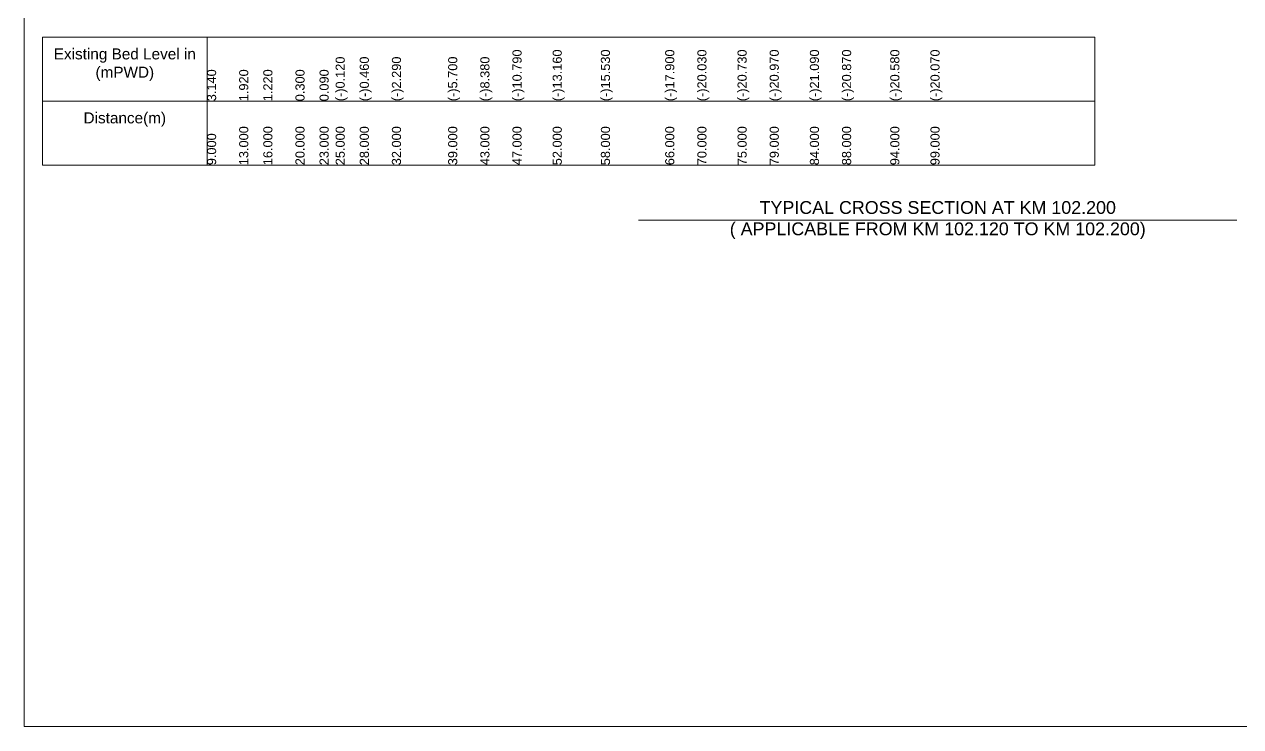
# Model space of a CAD drawing. Header units: inches. Extents: x 89000 to 305017, y -7071 to 0.
# Drawn here: x 190000 to 196658, y -7071 to -3229 of the extents above; entities that cross this region are included whole.
import ezdxf

# ---------------------------------------------------------------- set-up
doc = ezdxf.new("R2010")
doc.units = ezdxf.units.IN
doc.header["$LTSCALE"] = 7
doc.header["$MEASUREMENT"] = 0
for name, color, linetype, lineweight in [('Cross section Data Border', 7, 'Continuous', 9), ('Cross Section Labels', 7, 'Continuous', 9), ('Long Section Labels', 7, 'Continuous', 9)]:
    doc.layers.add(name, color=color, linetype=linetype, lineweight=lineweight)
doc.styles.get("Standard").update_dxf_attribs({"font": 'arial.ttf'})

msp = doc.modelspace()

# ---------------------------------------------------------------- linework, layer by layer
at = {"layer": 'Cross section Data Border'}
msp.add_lwpolyline([(190100, -3300), (195860.20235, -3300), (195860.20235, -4000), (190100, -4000)], close=True, dxfattribs=at)
for points in [[(191000, -3300), (191000, -4000)], [(190100, -3650), (195860.20235, -3650)]]:
    msp.add_lwpolyline(points, dxfattribs=at)
at = {"layer": 'Cross Section Labels'}
msp.add_lwpolyline([(190000, 0), (200000, 0), (200000, -7071), (190000, -7071)], close=True, dxfattribs=at)
msp.add_lwpolyline([(193362, -4300), (195000, -4300), (196638, -4300)], dxfattribs=at)

# ---------------------------------------------------------------- texts
at = {"layer": 'Cross section Data Border', "char_height": 60, "width": 800, "attachment_point": 5}
for s, insert in [('Existing Bed Level in (mPWD)', (190550, -3450)), ('Distance(m)', (190550, -3750))]:
    msp.add_mtext(s, dxfattribs=dict(at, insert=insert))
at = {"layer": 'Cross Section Labels', "insert": (195000, -4300), "char_height": 70, "attachment_point": 5}
msp.add_mtext('TYPICAL CROSS SECTION AT KM 102.200^J( APPLICABLE FROM KM 102.120 TO KM 102.200)', dxfattribs=at)
at = {"layer": 'Long Section Labels', "char_height": 50, "attachment_point": 1, "rotation": 90}
for s, insert in [('(-)10.790', (192672, -3650)), ('(-)13.160', (192892, -3650)), ('(-)15.530', (193156, -3650)), ('(-)17.900', (193508, -3650)), ('(-)20.030', (193684, -3650)), ('(-)20.730', (193904, -3650)), ('(-)20.970', (194080, -3650)), ('(-)21.090', (194300, -3650)), ('(-)20.870', (194476, -3650)), ('(-)20.580', (194740, -3650)), ('(-)20.070', (194960, -3650)), ('(-)0.120', (191704, -3650)), ('(-)0.460', (191836, -3650)), ('(-)2.290', (192012, -3650)), ('(-)5.700', (192320, -3650)), ('(-)8.380', (192496, -3650)), ('3.140', (191000, -3650)), ('1.920', (191176, -3650)), ('1.220', (191308, -3650)), ('0.300', (191484, -3650)), ('0.090', (191616, -3650)), ('13.000', (191176, -4000)), ('16.000', (191308, -4000)), ('20.000', (191484, -4000)), ('23.000', (191616, -4000)), ('25.000', (191704, -4000)), ('28.000', (191836, -4000)), ('32.000', (192012, -4000)), ('39.000', (192320, -4000)), ('43.000', (192496, -4000)), ('47.000', (192672, -4000)), ('52.000', (192892, -4000)), ('58.000', (193156, -4000)), ('66.000', (193508, -4000)), ('70.000', (193684, -4000)), ('75.000', (193904, -4000)), ('79.000', (194080, -4000)), ('84.000', (194300, -4000)), ('88.000', (194476, -4000)), ('94.000', (194740, -4000)), ('99.000', (194960, -4000)), ('9.000', (191000, -4000))]:
    msp.add_mtext(s, dxfattribs=dict(at, insert=insert))

doc.saveas('drawing.dxf')
